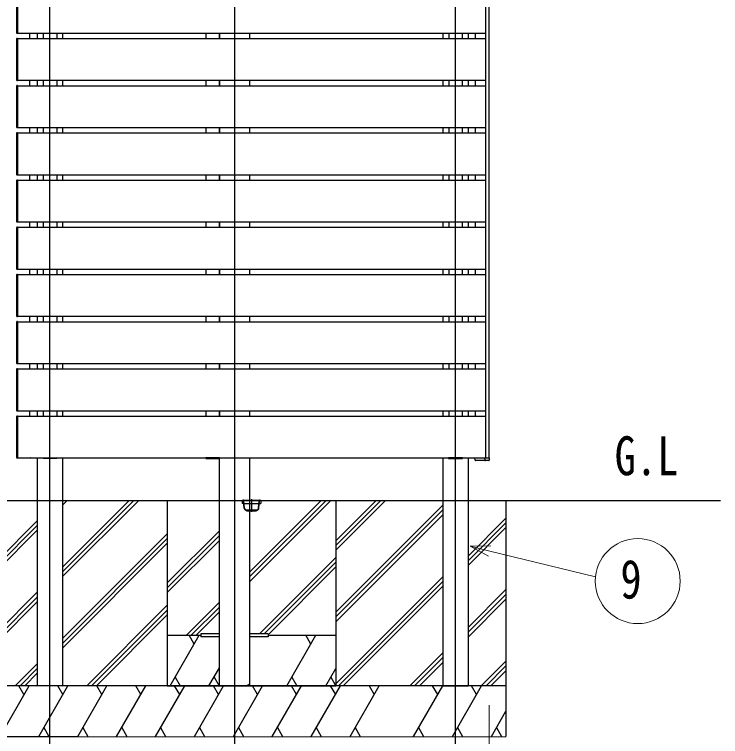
# Model space of a CAD drawing. Units: millimetres, scale not verified. Extents: x -14718 to 14718, y -10397 to 10401.
# Drawn here: x -988 to 1107, y -6032 to -3890 of the extents above; entities that cross this region are included whole.
import ezdxf
from ezdxf.enums import TextEntityAlignment as Align

# ---------------------------------------------------------------- set-up
doc = ezdxf.new("R2010")
doc.units = ezdxf.units.MM
doc.header["$LTSCALE"] = 50
for name, color, linetype in [('0-2_USER1', 3, 'Continuous'), ('0-4_YKK_12', 2, 'Continuous'), ('0-5_YKK_13', 4, 'Continuous'), ('0-6_YKK_A1', 4, 'Continuous')]:
    doc.layers.add(name, color=color, linetype=linetype)
doc.layers.add('0-7_YKK_D', color=6, linetype='Continuous', lineweight=18)
doc.styles.add('ＭＳ ゴシック', font='')
doc.styles.get('ＭＳ ゴシック').set_extended_font_data('MS Gothic')

msp = doc.modelspace()

# ---------------------------------------------------------------- linework, layer by layer
at = {"layer": '0-4_YKK_12'}
for p, q in [((-334.91, -6081.6), (-334.91, -2493.01)), ((-882.91, -6081.6), (-882.92, -2834.1)), ((320.09, -6081.6), (320.09, -2834.1)), ((-284.93, -5327.6), (-284.93, -5365.6))]:
    msp.add_line(p, q, dxfattribs=at)
at = {"layer": '0-5_YKK_13'}
for p, q in [((-981.91, -3822.69), (-981.91, -3944.51)), ((-979.41, -3944.6), (-979.41, -3822.6)), ((-981.91, -3944.51), (-981.91, -3944.81)), ((-981.91, -3962.39), (-981.91, -3962.69)), ((-980.98, -3945.8), (-979.41, -3945.9)), ((-979.41, -3945.9), (-979.41, -3944.6)), ((-981.91, -3962.69), (-981.91, -4084.51)), ((-979.41, -4084.6), (-979.41, -3962.6)), ((-981.91, -4084.51), (-981.91, -4084.81)), ((-980.98, -4085.8), (-979.41, -4085.9)), ((-979.41, -4085.9), (-979.41, -4084.6)), ((-981.91, -4102.39), (-981.91, -4102.69)), ((-981.91, -4102.69), (-981.91, -4224.51)), ((-979.41, -4224.6), (-979.41, -4102.6)), ((-981.91, -4224.51), (-981.91, -4224.81)), ((-980.98, -4225.8), (-979.41, -4225.9)), ((-979.41, -4225.9), (-979.41, -4224.6)), ((-981.91, -4242.39), (-981.91, -4242.69)), ((-981.91, -4242.69), (-981.91, -4364.51)), ((-979.41, -4364.6), (-979.41, -4242.6)), ((-981.91, -4364.51), (-981.91, -4364.81)), ((-980.98, -4365.8), (-979.41, -4365.9)), ((-979.41, -4365.9), (-979.41, -4364.6)), ((-981.91, -4382.39), (-981.91, -4382.69)), ((-981.91, -4382.69), (-981.91, -4504.51)), ((-979.41, -4504.6), (-979.41, -4382.6)), ((-981.91, -4504.51), (-981.91, -4504.81)), ((-980.98, -4505.8), (-979.41, -4505.9)), ((-979.41, -4505.9), (-979.41, -4504.6)), ((-981.91, -4522.39), (-981.91, -4522.69)), ((-981.91, -4522.69), (-981.91, -4644.51)), ((-979.41, -4644.6), (-979.41, -4522.6)), ((-981.91, -4644.51), (-981.91, -4644.81)), ((-980.98, -4645.8), (-979.41, -4645.9)), ((-979.41, -4645.9), (-979.41, -4644.6)), ((-981.91, -4662.39), (-981.91, -4662.69)), ((-981.91, -4662.69), (-981.91, -4784.51)), ((-979.41, -4784.6), (-979.41, -4662.6)), ((-981.91, -4784.51), (-981.91, -4784.81)), ((-980.98, -4785.8), (-979.41, -4785.9)), ((-979.41, -4785.9), (-979.41, -4784.6)), ((-981.91, -4802.39), (-981.91, -4802.69)), ((-981.91, -4802.69), (-981.91, -4924.51)), ((-979.41, -4924.6), (-979.41, -4802.6)), ((-981.91, -4924.51), (-981.91, -4924.81)), ((-980.98, -4925.8), (-979.41, -4925.9)), ((-979.41, -4925.9), (-979.41, -4924.6)), ((-981.91, -4942.39), (-981.91, -4942.69)), ((-981.91, -4942.69), (-981.91, -5064.51)), ((-979.41, -5064.6), (-979.41, -4942.6)), ((-981.91, -5064.51), (-981.91, -5064.81)), ((-980.98, -5065.8), (-979.41, -5065.9)), ((-979.41, -5065.9), (-979.41, -5064.6)), ((-981.91, -5082.39), (-981.91, -5082.69)), ((-981.91, -5082.69), (-981.91, -5204.51)), ((-979.41, -5204.6), (-979.41, -5082.6)), ((-981.91, -5204.51), (-981.91, -5204.81)), ((-979.41, -5205.9), (-979.41, -5204.6)), ((-980.98, -5205.8), (-979.41, -5205.9))]:
    msp.add_line(p, q, dxfattribs=at)
for points in [[(-979.41, -3962.6), (-979.41, -3961.3), (-980.98, -3961.4)], [(-979.41, -4102.6), (-979.41, -4101.3), (-980.98, -4101.4)], [(-979.41, -4242.6), (-979.41, -4241.3), (-980.98, -4241.4)], [(-979.41, -4382.6), (-979.41, -4381.3), (-980.98, -4381.4)], [(-979.41, -4522.6), (-979.41, -4521.3), (-980.98, -4521.4)], [(-979.41, -4662.6), (-979.41, -4661.3), (-980.98, -4661.4)], [(-979.41, -4802.6), (-979.41, -4801.3), (-980.98, -4801.4)], [(-979.41, -4942.6), (-979.41, -4941.3), (-980.98, -4941.4)], [(-979.41, -5082.6), (-979.41, -5081.3), (-980.98, -5081.4)]]:
    msp.add_lwpolyline(points, dxfattribs=at)
for centre, start, end in [((-980.91, -3944.81), 180, 266.5), ((-980.91, -3962.39), 93.5, 180), ((-980.91, -4084.81), 180, 266.5), ((-980.91, -4102.39), 93.5, 180), ((-980.91, -4224.81), 180, 266.5), ((-980.91, -4242.39), 93.5, 180), ((-980.91, -4364.81), 180, 266.5), ((-980.91, -4382.39), 93.5, 180), ((-980.91, -4504.81), 180, 266.5), ((-980.91, -4522.39), 93.5, 180), ((-980.91, -4644.81), 180, 266.5), ((-980.91, -4662.39), 93.5, 180), ((-980.91, -4784.81), 180, 266.5), ((-980.91, -4802.39), 93.5, 180), ((-980.91, -4924.81), 180, 266.5), ((-980.91, -4942.39), 93.5, 180), ((-980.91, -5064.81), 180, 266.5), ((-980.91, -5082.39), 93.5, 180), ((-980.91, -5204.81), 180, 266.5)]:
    msp.add_arc(centre, 1, start, end, dxfattribs=at)
at = {"layer": '0-6_YKK_A1'}
for p, q in [((410.09, -5205.6), (410.09, -2841.6)), ((420.09, -5205.6), (420.09, -2841.6)), ((-979.41, -3821.6), (-979.41, -3945.6)), ((409.59, -3821.6), (409.59, -3945.6)), ((-979.41, -3945.6), (409.59, -3945.6)), ((-979.41, -3961.6), (409.59, -3961.6)), ((-979.41, -3961.6), (-979.41, -4085.6)), ((-942.91, -3961.6), (-942.91, -3945.6)), ((-920.41, -3945.6), (-920.41, -3961.6)), ((-902.91, -3945.6), (-902.91, -3961.6)), ((-862.91, -3945.6), (-862.91, -3961.6)), ((-845.41, -3945.6), (-845.41, -3961.6)), ((-420.11, -3945.6), (-420.11, -3961.6)), ((-380.11, -3961.6), (-380.11, -3945.6)), ((-380.11, -3945.6), (-380.11, -3961.6)), ((-289.71, -3961.6), (-289.71, -3945.6)), ((282.59, -3945.6), (282.59, -3961.6)), ((300.09, -3945.6), (300.09, -3961.6)), ((340.09, -3945.6), (340.09, -3961.6)), ((357.59, -3945.6), (357.59, -3961.6)), ((380.09, -3961.6), (380.09, -3945.6)), ((409.59, -3961.6), (409.59, -4085.6)), ((-979.41, -4085.6), (409.59, -4085.6)), ((-942.91, -4101.6), (-942.91, -4085.6)), ((-920.41, -4085.6), (-920.41, -4101.6)), ((-902.91, -4085.6), (-902.91, -4101.6)), ((-862.91, -4085.6), (-862.91, -4101.6)), ((-845.41, -4085.6), (-845.41, -4101.6)), ((-420.11, -4085.6), (-420.11, -4101.6)), ((-380.11, -4101.6), (-380.11, -4085.6)), ((-380.11, -4085.6), (-380.11, -4101.6)), ((-289.71, -4101.6), (-289.71, -4085.6)), ((282.59, -4085.6), (282.59, -4101.6)), ((300.09, -4085.6), (300.09, -4101.6)), ((340.09, -4085.6), (340.09, -4101.6)), ((357.59, -4085.6), (357.59, -4101.6)), ((380.09, -4101.6), (380.09, -4085.6)), ((-979.41, -4101.6), (409.59, -4101.6)), ((-979.41, -4101.6), (-979.41, -4225.6)), ((409.59, -4101.6), (409.59, -4225.6)), ((-979.41, -4225.6), (409.59, -4225.6)), ((-942.91, -4241.6), (-942.91, -4225.6)), ((-920.41, -4225.6), (-920.41, -4241.6)), ((-902.91, -4225.6), (-902.91, -4241.6)), ((-862.91, -4225.6), (-862.91, -4241.6)), ((-845.41, -4225.6), (-845.41, -4241.6)), ((-420.11, -4225.6), (-420.11, -4241.6)), ((-380.11, -4241.6), (-380.11, -4225.6)), ((-380.11, -4225.6), (-380.11, -4241.6)), ((-289.71, -4241.6), (-289.71, -4225.6)), ((282.59, -4225.6), (282.59, -4241.6)), ((300.09, -4225.6), (300.09, -4241.6)), ((340.09, -4225.6), (340.09, -4241.6)), ((357.59, -4225.6), (357.59, -4241.6)), ((380.09, -4241.6), (380.09, -4225.6)), ((-979.41, -4241.6), (409.59, -4241.6)), ((-979.41, -4241.6), (-979.41, -4365.6)), ((409.59, -4241.6), (409.59, -4365.6)), ((-979.41, -4365.6), (409.59, -4365.6)), ((-942.91, -4381.6), (-942.91, -4365.6)), ((-920.41, -4365.6), (-920.41, -4381.6)), ((-902.91, -4365.6), (-902.91, -4381.6)), ((-862.91, -4365.6), (-862.91, -4381.6)), ((-845.41, -4365.6), (-845.41, -4381.6)), ((-420.11, -4365.6), (-420.11, -4381.6)), ((-380.11, -4381.6), (-380.11, -4365.6)), ((-380.11, -4365.6), (-380.11, -4381.6)), ((-289.71, -4381.6), (-289.71, -4365.6)), ((282.59, -4365.6), (282.59, -4381.6)), ((300.09, -4365.6), (300.09, -4381.6)), ((340.09, -4365.6), (340.09, -4381.6)), ((357.59, -4365.6), (357.59, -4381.6)), ((380.09, -4381.6), (380.09, -4365.6)), ((-979.41, -4381.6), (409.59, -4381.6)), ((-979.41, -4381.6), (-979.41, -4505.6)), ((409.59, -4381.6), (409.59, -4505.6)), ((-979.41, -4505.6), (409.59, -4505.6)), ((-942.91, -4521.6), (-942.91, -4505.6)), ((-920.41, -4505.6), (-920.41, -4521.6)), ((-902.91, -4505.6), (-902.91, -4521.6)), ((-862.91, -4505.6), (-862.91, -4521.6)), ((-845.41, -4505.6), (-845.41, -4521.6)), ((-420.11, -4505.6), (-420.11, -4521.6)), ((-380.11, -4521.6), (-380.11, -4505.6)), ((-380.11, -4505.6), (-380.11, -4521.6)), ((-289.71, -4521.6), (-289.71, -4505.6)), ((282.59, -4505.6), (282.59, -4521.6)), ((300.09, -4505.6), (300.09, -4521.6)), ((340.09, -4505.6), (340.09, -4521.6)), ((357.59, -4505.6), (357.59, -4521.6)), ((380.09, -4521.6), (380.09, -4505.6)), ((-979.41, -4521.6), (409.59, -4521.6)), ((-979.41, -4521.6), (-979.41, -4645.6)), ((409.59, -4521.6), (409.59, -4645.6)), ((-979.41, -4645.6), (409.59, -4645.6)), ((-942.91, -4661.6), (-942.91, -4645.6)), ((-920.41, -4645.6), (-920.41, -4661.6)), ((-902.91, -4645.6), (-902.91, -4661.6)), ((-862.91, -4645.6), (-862.91, -4661.6)), ((-845.41, -4645.6), (-845.41, -4661.6)), ((-420.11, -4645.6), (-420.11, -4661.6)), ((-380.11, -4661.6), (-380.11, -4645.6)), ((-380.11, -4645.6), (-380.11, -4661.6)), ((-289.71, -4661.6), (-289.71, -4645.6)), ((282.59, -4645.6), (282.59, -4661.6)), ((300.09, -4645.6), (300.09, -4661.6)), ((340.09, -4645.6), (340.09, -4661.6)), ((357.59, -4645.6), (357.59, -4661.6)), ((380.09, -4661.6), (380.09, -4645.6)), ((-979.41, -4661.6), (409.59, -4661.6)), ((-979.41, -4661.6), (-979.41, -4785.6)), ((409.59, -4661.6), (409.59, -4785.6)), ((-979.41, -4785.6), (409.59, -4785.6)), ((-942.91, -4801.6), (-942.91, -4785.6)), ((-920.41, -4785.6), (-920.41, -4801.6)), ((-902.91, -4785.6), (-902.91, -4801.6)), ((-862.91, -4785.6), (-862.91, -4801.6)), ((-845.41, -4785.6), (-845.41, -4801.6)), ((-420.11, -4785.6), (-420.11, -4801.6)), ((-380.11, -4801.6), (-380.11, -4785.6)), ((-380.11, -4785.6), (-380.11, -4801.6)), ((-289.71, -4801.6), (-289.71, -4785.6)), ((282.59, -4785.6), (282.59, -4801.6)), ((300.09, -4785.6), (300.09, -4801.6)), ((340.09, -4785.6), (340.09, -4801.6)), ((357.59, -4785.6), (357.59, -4801.6)), ((380.09, -4801.6), (380.09, -4785.6)), ((-979.41, -4801.6), (409.59, -4801.6)), ((-979.41, -4801.6), (-979.41, -4925.6)), ((409.59, -4801.6), (409.59, -4925.6)), ((-979.41, -4925.6), (409.59, -4925.6)), ((-942.91, -4941.6), (-942.91, -4925.6)), ((-920.41, -4925.6), (-920.41, -4941.6)), ((-902.91, -4925.6), (-902.91, -4941.6)), ((-862.91, -4925.6), (-862.91, -4941.6)), ((-845.41, -4925.6), (-845.41, -4941.6)), ((-420.11, -4925.6), (-420.11, -4941.6)), ((-380.11, -4941.6), (-380.11, -4925.6)), ((-380.11, -4925.6), (-380.11, -4941.6)), ((-289.71, -4941.6), (-289.71, -4925.6)), ((282.59, -4925.6), (282.59, -4941.6)), ((300.09, -4925.6), (300.09, -4941.6)), ((340.09, -4925.6), (340.09, -4941.6)), ((357.59, -4925.6), (357.59, -4941.6)), ((380.09, -4941.6), (380.09, -4925.6)), ((-979.41, -4941.6), (409.59, -4941.6)), ((-979.41, -4941.6), (-979.41, -5065.6)), ((409.59, -4941.6), (409.59, -5065.6)), ((-979.41, -5065.6), (409.59, -5065.6)), ((-942.91, -5081.6), (-942.91, -5065.6)), ((-920.41, -5065.6), (-920.41, -5081.6)), ((-902.91, -5065.6), (-902.91, -5081.6)), ((-862.91, -5065.6), (-862.91, -5081.6)), ((-845.41, -5065.6), (-845.41, -5081.6)), ((-420.11, -5065.6), (-420.11, -5081.6)), ((-380.11, -5081.6), (-380.11, -5065.6)), ((-380.11, -5065.6), (-380.11, -5081.6)), ((-289.71, -5081.6), (-289.71, -5065.6)), ((282.59, -5065.6), (282.59, -5081.6)), ((300.09, -5065.6), (300.09, -5081.6)), ((340.09, -5065.6), (340.09, -5081.6)), ((357.59, -5065.6), (357.59, -5081.6)), ((380.09, -5081.6), (380.09, -5065.6)), ((-979.41, -5081.6), (409.59, -5081.6)), ((-979.41, -5081.6), (-979.41, -5205.6)), ((409.59, -5081.6), (409.59, -5205.6)), ((-979.41, -5205.6), (377.78, -5205.6)), ((-940.61, -5205.6), (-941.61, -5205.6)), ((-903.41, -5205.6), (-862.41, -5205.6)), ((-903.41, -5205.6), (-903.41, -5207.6)), ((-379.61, -5205.6), (-420.61, -5205.6)), ((-380.11, -5881.6), (-380.11, -5205.6)), ((-379.61, -5205.6), (-379.61, -5207.6)), ((-289.71, -5881.6), (-289.71, -5205.6)), ((340.59, -5205.6), (299.59, -5205.6)), ((340.59, -5205.6), (340.59, -5207.6)), ((407.18, -5213.1), (379.18, -5213.1)), ((380.09, -5205.6), (420.09, -5205.6)), ((406.78, -5205.6), (407.78, -5205.6)), ((407.18, -5213.1), (409.18, -5213.1)), ((419.09, -5213.1), (409.18, -5213.1)), ((419.09, -5205.6), (420.09, -5205.6)), ((420.09, -5205.6), (420.09, -5212.1)), ((-2005.71, -5331.6), (1106.7, -5331.6)), ((-920.63, -5331.6), (-920.63, -5881.6)), ((-845.63, -5557.64), (-619.58, -5331.6)), ((-845.63, -5543.5), (-633.73, -5331.6)), ((-845.63, -5529.36), (-647.87, -5331.6)), ((-845.63, -5345.51), (-831.72, -5331.6)), ((-845.63, -5331.6), (-845.63, -5881.6)), ((-534.93, -5331.6), (-534.93, -5881.6)), ((-312.93, -5330.6), (-256.93, -5330.6)), ((-308.79, -5332.6), (-312.43, -5332.6)), ((-312.43, -5332.6), (-312.43, -5340.6)), ((-307.81, -5332.35), (-308.83, -5332.35)), ((-306.82, -5355.12), (-308.8, -5332.51)), ((-261.06, -5332.6), (-308.79, -5332.6)), ((-305.82, -5355.04), (-307.8, -5332.43)), ((-289.71, -5543.51), (-77.8, -5331.6)), ((-289.71, -5557.65), (-63.66, -5331.6)), ((-289.71, -5571.8), (-49.52, -5331.6)), ((-264.03, -5355.04), (-262.05, -5332.43)), ((-263.03, -5355.12), (-261.06, -5332.51)), ((-262.05, -5332.35), (-261.03, -5332.35)), ((-257.43, -5332.6), (-261.06, -5332.6)), ((-257.43, -5332.6), (-257.43, -5340.6)), ((-256.93, -5331.6), (-256.93, -5330.6)), ((-34.93, -5331.6), (-34.93, -5881.6)), ((-34.71, -5479.36), (113.05, -5331.6)), ((-34.71, -5451.08), (84.76, -5331.6)), ((-34.71, -5465.22), (98.91, -5331.6)), ((470.09, -5331.6), (470.09, -6031.6)), ((-308.09, -5340.6), (-312.42, -5340.6)), ((-308.09, -5340.6), (-261.76, -5340.6)), ((-307.07, -5340.85), (-308.07, -5340.85)), ((-262.79, -5340.85), (-261.79, -5340.85)), ((-261.76, -5340.6), (-257.43, -5340.6)), ((-34.71, -5663.21), (282.59, -5345.91)), ((-300.84, -5359.6), (-268.62, -5359.6)), ((-269.01, -5360.6), (-300.84, -5360.6)), ((-269.93, -5362.6), (-269.93, -5360.6)), ((-34.71, -5677.35), (282.59, -5360.05)), ((-34.71, -5691.49), (282.59, -5374.2)), ((-1045.41, -5517.01), (-920.41, -5392.01)), ((357.59, -5496.65), (470.09, -5384.15)), ((-1045.41, -5531.16), (-920.41, -5406.16)), ((357.59, -5510.79), (470.09, -5398.29)), ((357.59, -5524.93), (470.09, -5412.43)), ((-1045.41, -5545.3), (-920.41, -5420.3)), ((-845.63, -5741.49), (-534.71, -5430.58)), ((-534.71, -5576.59), (-380.11, -5421.99)), ((-534.71, -5590.73), (-380.11, -5436.14)), ((-845.63, -5755.63), (-534.71, -5444.72)), ((-845.63, -5769.77), (-534.71, -5458.86)), ((-534.71, -5604.88), (-380.11, -5450.28)), ((-261.17, -5727.1), (-34.93, -5500.86)), ((-247.03, -5727.1), (-34.93, -5515)), ((-232.89, -5727.1), (-34.93, -5529.14)), ((-40.97, -5881.6), (282.59, -5558.04)), ((-26.83, -5881.6), (282.59, -5572.19)), ((-12.69, -5881.6), (282.59, -5586.33)), ((-1045.2, -5728.93), (-920.41, -5604.14)), ((357.59, -5708.78), (470.09, -5596.28)), ((357.59, -5722.92), (470.09, -5610.42)), ((-1045.2, -5743.07), (-920.41, -5618.29)), ((-1045.2, -5757.22), (-920.41, -5632.43)), ((357.59, -5737.06), (470.09, -5624.56)), ((-773.61, -5881.6), (-534.71, -5642.71)), ((-477.8, -5731.6), (-380.11, -5633.91)), ((-463.66, -5731.6), (-380.11, -5648.05)), ((-759.46, -5881.6), (-534.71, -5656.85)), ((-745.32, -5881.6), (-534.71, -5670.99)), ((-449.52, -5731.6), (-380.11, -5662.2)), ((-534.93, -5731.6), (-435.33, -5731.6)), ((-526.68, -5881.6), (-440.08, -5731.6)), ((-455.08, -5757.58), (-470.08, -5731.6)), ((-435.11, -5727.1), (-435.11, -5736.1)), ((-380.11, -5727.1), (-435.11, -5727.1)), ((-380.11, -5736.1), (-435.11, -5736.1)), ((-235.11, -5727.1), (-290.11, -5727.1)), ((-235.11, -5736.1), (-290.11, -5736.1)), ((-287.45, -5727.1), (-287.45, -5727.1)), ((-235.33, -5731.6), (-34.93, -5731.6)), ((-235.11, -5727.1), (-235.11, -5736.1)), ((-180.27, -5881.6), (-93.67, -5731.6)), ((-108.67, -5757.58), (-123.67, -5731.6)), ((184.76, -5881.6), (282.59, -5783.78)), ((198.9, -5881.6), (282.59, -5797.92)), ((-985.74, -5881.6), (-920.41, -5816.27)), ((213.04, -5881.6), (282.59, -5812.06)), ((396.89, -5881.6), (470.09, -5808.41)), ((411.04, -5881.6), (470.09, -5822.55)), ((-971.6, -5881.6), (-920.41, -5830.42)), ((-957.46, -5881.6), (-920.41, -5844.56)), ((-411.21, -5881.6), (-380.33, -5828.11)), ((-64.8, -5881.6), (-34.93, -5829.86)), ((425.18, -5881.6), (470.09, -5836.69)), ((-511.68, -5855.62), (-496.68, -5881.6)), ((-396.21, -5855.62), (-381.21, -5881.6)), ((-165.27, -5855.62), (-150.27, -5881.6)), ((-49.8, -5855.62), (-34.8, -5881.6)), ((470.09, -5881.6), (-1232.91, -5881.6)), ((-1031.58, -6031.6), (-944.98, -5881.6)), ((-959.98, -5907.58), (-974.98, -5881.6)), ((-916.11, -6031.6), (-829.51, -5881.6)), ((-844.51, -5907.58), (-859.51, -5881.6)), ((-800.64, -6031.6), (-714.04, -5881.6)), ((-729.04, -5907.58), (-744.04, -5881.6)), ((-685.17, -6031.6), (-598.57, -5881.6)), ((-613.57, -5907.58), (-628.57, -5881.6)), ((-569.7, -6031.6), (-483.1, -5881.6)), ((-534.93, -5881.6), (-34.93, -5881.6)), ((-498.1, -5907.58), (-513.1, -5881.6)), ((-454.23, -6031.6), (-367.63, -5881.6)), ((-382.63, -5907.58), (-397.63, -5881.6)), ((-375.11, -5881.6), (-284.71, -5881.6)), ((-338.76, -6031.6), (-252.16, -5881.6)), ((-295.74, -5881.6), (-293.13, -5877.07)), ((-267.16, -5907.58), (-282.16, -5881.6)), ((-223.29, -6031.6), (-136.69, -5881.6)), ((-151.69, -5907.58), (-166.69, -5881.6)), ((-107.82, -6031.6), (-21.22, -5881.6)), ((-51.22, -5881.6), (-36.22, -5907.58)), ((7.65, -6031.6), (94.25, -5881.6)), ((64.25, -5881.6), (79.25, -5907.58)), ((195.77, -6031.6), (282.37, -5881.6)), ((267.37, -5907.58), (252.37, -5881.6)), ((282.59, -5881.6), (357.59, -5881.6)), ((311.24, -6031.6), (397.84, -5881.6)), ((382.84, -5907.58), (367.84, -5881.6)), ((426.71, -6031.6), (470.09, -5956.48)), ((-901.11, -6005.62), (-886.11, -6031.6)), ((-785.64, -6005.62), (-770.64, -6031.6)), ((-670.17, -6005.62), (-655.17, -6031.6)), ((-554.7, -6005.62), (-539.7, -6031.6)), ((-439.23, -6005.62), (-424.23, -6031.6)), ((-323.76, -6005.62), (-308.76, -6031.6)), ((-208.29, -6005.62), (-193.29, -6031.6)), ((-92.82, -6005.62), (-77.82, -6031.6)), ((22.65, -6005.62), (37.65, -6031.6)), ((210.77, -6005.62), (225.77, -6031.6)), ((326.24, -6005.62), (341.24, -6031.6)), ((441.71, -6005.62), (456.71, -6031.6)), ((-1232.91, -6031.6), (-800.64, -6031.6)), ((-804.91, -6031.6), (470.09, -6032.6))]:
    msp.add_line(p, q, dxfattribs=at)
for points in [[(-920.41, -5205.6), (-920.41, -5331.6), (-920.41, -5881.6)], [(-862.41, -5205.6), (-862.41, -5207.6), (-903.41, -5207.6)], [(-845.41, -5205.6), (-845.41, -5331.6), (-845.41, -5881.6)], [(-420.61, -5205.6), (-420.61, -5207.6), (-379.61, -5207.6)], [(282.59, -5205.6), (282.59, -5331.6), (282.59, -5881.6)], [(299.59, -5205.6), (299.59, -5207.6), (340.59, -5207.6)], [(357.59, -5205.6), (357.59, -5331.6), (357.59, -5881.6)], [(378.18, -5212.16), (377.78, -5205.6), (378.78, -5205.6), (406.78, -5205.6)], [(408.18, -5212.16), (407.78, -5205.6), (408.78, -5205.6), (419.09, -5205.6)], [(-256.93, -5331.6), (-312.93, -5331.6), (-312.93, -5330.6)], [(-299.93, -5360.6), (-299.93, -5362.6), (-269.93, -5362.6)]]:
    msp.add_lwpolyline(points, dxfattribs=at)
for centre, radius, start, end in [((379.18, -5212.1), 1, 183.5, 270), ((409.18, -5212.1), 1, 183.5, 270), ((419.09, -5212.1), 1, 270, 0), ((-309.79, -5332.6), 2, 5, 90), ((-309.79, -5332.6), 1, 5, 90), ((-260.06, -5332.6), 2, 90, 175), ((-260.06, -5332.6), 1, 90, 175), ((-308.09, -5340.6), 1, 180, 275), ((-308.09, -5340.6), 0.667, 180, 275), ((-308.09, -5340.6), 0.333, 180, 275), ((-300.84, -5354.6), 6, 185, 270), ((-300.84, -5354.6), 5, 185, 270), ((-269.01, -5354.6), 5, 270, 355), ((-269.01, -5354.6), 6, 270, 355)]:
    msp.add_arc(centre, radius, start, end, dxfattribs=at)
at = {"layer": '0-7_YKK_D'}
for p, q in [((320.09, -5938.47), (320.09, -6932.6)), ((420.09, -5938.55), (420.09, -7832.6)), ((420.09, -5938.55), (420.09, -8132.6)), ((420.09, -5939.55), (420.09, -6932.6))]:
    msp.add_line(p, q, dxfattribs=at)
for points in [[(417.94, -5497.28), (363.87, -5467.76), (425.46, -5466.3)], [(363.87, -5467.76), (421.7, -5481.79), (735.66, -5557.98)]]:
    msp.add_lwpolyline(points, dxfattribs=at)
msp.add_circle((861, -5570.92), 126, dxfattribs=at)

# ---------------------------------------------------------------- texts
at = {"layer": '0-2_USER1', "style": 'ＭＳ ゴシック', "width": 0.8}
msp.add_text('G.L', height=115.5, dxfattribs=at).set_placement((792.5, -5291.6), align=Align.BOTTOM_LEFT)
at = {"layer": '0-7_YKK_D', "style": 'ＭＳ ゴシック', "width": 0.8}
msp.add_text('9', height=115.5, dxfattribs=at).set_placement((809.62, -5657.47), align=Align.BOTTOM_LEFT)

doc.saveas('drawing.dxf')
